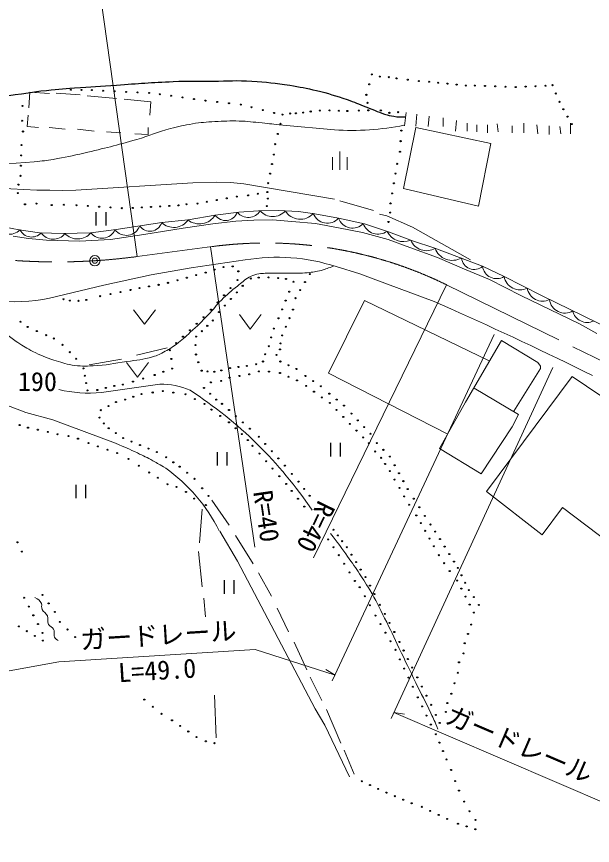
# Model space of a CAD drawing. Units: millimetres, scale not verified. Extents: x 40000 to 680000, y 20000 to 380000.
# Drawn here: x 451644 to 506824, y 239685 to 319131 of the extents above; entities that cross this region are included whole.
import ezdxf
from ezdxf.enums import TextEntityAlignment as Align

# ---------------------------------------------------------------- set-up
doc = ezdxf.new("R2010")
doc.units = ezdxf.units.MM
doc.header["$LTSCALE"] = 1000
doc.header["$PDMODE"] = 32
doc.header["$PDSIZE"] = 500
doc.linetypes.add('CHAIN', pattern=[18.5, 12, -1.5, 3.5, -1.5])
for name, color, linetype, lineweight in [('M-BGD', 7, 'Continuous', 13), ('M-BMK', 2, 'CHAIN', 13), ('M-BMK-SRVR', 3, 'Continuous', 13), ('M-STR-HTXT', 7, 'Continuous', 13)]:
    doc.layers.add(name, color=color, linetype=linetype, lineweight=lineweight)
doc.styles.add('ＭＳ ゴシック', font='')
doc.styles.get('ＭＳ ゴシック').set_extended_font_data('MS Gothic')

msp = doc.modelspace()

# ---------------------------------------------------------------- linework, layer by layer
at = {"layer": 'M-BGD'}
for p, q in [((452907, 311870), (452809, 310377)), ((454798, 311759), (452907, 311870)), ((455448, 311799), (457734, 311630)), ((458412, 311545), (461206, 311291)), ((488976, 309937), (488807, 308667)), ((489992, 309767), (489917, 308640)), ((491178, 309598), (491093, 308582)), ((492532, 309429), (492532, 308582)), ((493802, 309175), (493718, 308159)), ((454771, 308497), (456295, 308328)), ((457480, 308328), (459089, 308159)), ((464254, 308497), (464254, 307834)), ((482106, 308269), (477143, 308711)), ((489908, 308497), (488722, 302655)), ((497104, 306973), (489908, 308497)), ((494818, 308921), (494818, 308159)), ((495750, 308751), (495750, 308074)), ((496766, 308751), (496766, 307989)), ((497697, 308836), (497782, 308074)), ((499136, 308667), (499136, 307989)), ((500237, 308921), (500237, 307989)), ((501507, 308751), (501592, 307905)), ((502692, 308667), (502692, 307820)), ((503708, 308582), (503793, 307905)), ((504724, 308921), (504724, 307905)), ((460274, 308074), (461629, 307989)), ((464254, 307834), (462984, 307905)), ((495919, 300962), (497104, 306973)), ((482632, 304441), (482632, 306191)), ((481932, 304441), (481932, 305666)), ((483332, 304441), (483332, 305666)), ((488722, 302655), (495919, 300962)), ((482626, 301470), (485844, 300539)), ((470669, 300098), (472926, 300379)), ((472926, 300379), (474818, 300519)), ((474818, 300519), (476711, 300547)), ((476711, 300547), (478674, 300449)), ((478674, 300449), (480221, 300229)), ((447417, 299520), (451896, 298700)), ((465548, 299397), (468071, 299636)), ((468071, 299636), (470669, 300098)), ((470455, 299261), (472663, 299534)), ((472663, 299534), (474387, 299618)), ((474387, 299618), (476175, 299640)), ((476175, 299640), (478004, 299492)), ((480221, 300229), (482501, 299799)), ((482501, 299799), (484988, 299276)), ((461202, 298710), (465548, 299397)), ((463851, 298231), (467595, 298861)), ((467595, 298861), (470455, 299261)), ((478004, 299492), (480297, 299282)), ((480297, 299282), (482484, 298882)), ((482484, 298882), (484776, 298420)), ((484988, 299276), (487298, 298495)), ((451303, 298069), (452790, 297873)), ((451896, 298700), (453855, 298402)), ((453855, 298402), (456126, 298332)), ((456126, 298332), (458762, 298402)), ((458762, 298402), (461202, 298710)), ((460634, 297768), (463851, 298231)), ((484776, 298420), (487257, 297768)), ((487298, 298495), (489598, 297635)), ((452790, 297873), (454500, 297691)), ((454500, 297691), (457668, 297600)), ((457668, 297600), (460634, 297768)), ((487257, 297768), (489339, 296990)), ((489598, 297635), (491729, 296925)), ((489339, 296990), (491968, 296022)), ((491729, 296925), (493834, 296149)), ((491968, 296022), (494576, 294929)), ((493834, 296149), (496302, 295196)), ((494576, 294929), (496952, 293919)), ((496302, 295196), (498358, 294208)), ((498358, 294208), (500124, 293338)), ((486055, 293892), (491665, 291821)), ((496952, 293919), (499980, 292384)), ((500124, 293338), (501994, 292357)), ((499980, 292384), (505574, 289692)), ((491665, 291821), (493241, 291108)), ((501994, 292357), (508877, 289001)), ((462841, 291033), (463891, 289633)), ((463891, 289633), (464941, 291033)), ((472991, 290567), (474041, 289167)), ((474041, 289167), (475091, 290567)), ((505574, 289692), (507246, 288746)), ((463129, 286662), (466067, 287385)), ((458606, 285740), (461690, 286307)), ((462189, 285965), (463239, 284565)), ((463239, 284565), (464289, 285965)), ((459766, 283097), (465363, 283886)), ((470350, 272768), (472019, 270393)), ((469418, 271921), (469164, 268704)), ((472636, 269381), (474329, 266672)), ((469080, 267857), (469418, 264471)), ((474837, 265825), (476080, 263580)), ((469588, 263370), (469757, 261592)), ((476615, 262439), (477716, 260153)), ((478228, 259166), (479463, 256515)), ((479770, 255818), (480882, 253575)), ((470775, 250004), (470625, 254074)), ((481356, 252702), (482700, 249500)), ((483558, 246267), (481183, 251210)), ((483046, 248817), (484005, 246515))]:
    msp.add_line(p, q, dxfattribs=at)
at = {"layer": 'M-BGD', "lineweight": 25}
for p, q in [((459239, 300393), (459239, 299093)), ((460214, 299093), (460214, 300393)), ((481722, 278272), (481722, 276972)), ((482697, 276972), (482697, 278272)), ((470858, 277387), (470858, 276087)), ((471833, 276087), (471833, 277387)), ((457313, 274263), (457313, 272963)), ((458288, 272963), (458288, 274263)), ((471528, 265101), (471528, 263801)), ((472503, 263801), (472503, 265101))]:
    msp.add_line(p, q, dxfattribs=at)
at = {"layer": 'M-BGD'}
for points in [[(461968, 311207), (464508, 310953), (464423, 309683)], [(452739, 309683), (452654, 308582), (453755, 308497)], [(457311, 302486), (468526, 303186), (470804, 303260), (472151, 303216), (473429, 303088), (482118, 301639)], [(486436, 300200), (487114, 300031), (489569, 298930), (495151, 295809)], [(455477, 292299), (460018, 293395), (464527, 294385), (468359, 295055), (473542, 295799)], [(482254, 295168), (484532, 294470), (486055, 293892)], [(496935, 286145), (484997, 291903), (481526, 284960), (492956, 279118)], [(499306, 281319), (501846, 285383), (501846, 285637), (501592, 285976), (498120, 288093), (494649, 282166), (492174, 277719)], [(523774, 265741), (521658, 262777), (516324, 266672), (514461, 264132), (503962, 272091), (502015, 269466), (496681, 273615), (504894, 284621), (526770, 269858)], [(447864, 283275), (450622, 281912), (452545, 281197), (455123, 280483), (461111, 278247)], [(495496, 283521), (499729, 280981), (499136, 279795), (496173, 275308), (492174, 277719)], [(471112, 269805), (472805, 266926), (480256, 252787), (481183, 251210)]]:
    msp.add_lwpolyline(points, dxfattribs=at)
at = {"layer": 'M-BGD', "lineweight": 25}
for centre in [(485676, 313590), (486443, 313379), (487316, 313324), (488056, 313210), (489129, 313081), (485442, 312637), (490201, 312952), (491174, 312882), (492053, 312791), (492933, 312701), (493812, 312611), (494692, 312521), (495550, 312522), (496530, 312484), (497510, 312445), (498489, 312407), (499472, 312375), (500426, 312416), (501380, 312457), (502334, 312498), (502987, 312558), (456852, 312121), (457857, 312103), (458863, 312084), (459937, 312018), (461037, 311966), (462137, 311914), (463237, 311862), (464337, 311810), (465359, 311690), (466454, 311536), (467549, 311381), (485162, 311628), (503325, 311759), (468643, 311226), (469738, 311072), (470873, 310945), (471998, 310823), (473122, 310700), (485265, 310861), (503662, 310959), (452216, 310571), (474153, 310441), (475236, 310165), (476319, 309889), (477853, 309839), (478408, 309858), (479118, 309933), (479828, 310032), (480704, 310117), (481638, 310135), (482536, 310107), (483339, 310079), (484442, 310117), (485349, 310145), (486548, 310141), (487365, 309906), (488218, 309969), (504038, 310251), (452167, 309148), (477118, 309740), (504442, 309539), (476934, 308853), (488513, 308203), (504847, 308826), (452257, 308117), (476675, 307876), (452126, 306808), (476416, 306900), (488448, 307189), (452092, 305824), (476303, 305902), (488382, 306175), (452057, 304840), (476120, 304989), (488110, 305015), (452010, 303865), (475937, 304075), (487955, 304083), (451818, 303021), (475754, 303162), (487799, 303150), (451754, 302212), (472740, 301873), (473825, 301994), (474750, 302151), (475674, 302308), (487622, 302181), (452449, 301132), (453542, 301209), (455009, 301060), (456175, 301092), (467915, 301140), (468981, 301202), (469874, 301386), (470829, 301548), (471784, 301711), (475726, 301682), (487475, 301228), (457373, 301048), (458466, 300978), (459558, 300907), (460650, 300836), (461742, 300765), (462775, 300783), (463651, 300833), (464527, 300884), (465403, 300935), (466280, 300986), (467156, 301037), (475616, 300964), (487452, 300346), (487284, 299441), (470609, 294875), (471462, 295121), (472353, 295186), (472895, 294709), (467959, 294102), (468862, 294349), (469764, 294595), (474103, 294024), (474843, 294116), (475796, 294125), (476712, 294069), (477460, 293985), (479743, 294445), (463410, 293105), (464333, 293261), (465256, 293417), (466155, 293609), (467057, 293856), (472146, 293110), (472802, 293877), (473310, 293324), (478179, 293714), (479282, 293678), (459663, 292330), (460631, 292528), (461599, 292727), (462568, 292926), (471521, 292419), (472743, 292693), (477769, 292763), (478820, 292910), (456139, 292042), (456756, 291911), (457578, 291883), (458326, 291976), (470896, 291727), (472177, 292063), (477427, 291912), (478359, 292142), (470271, 291035), (471043, 290802), (471610, 291432), (477085, 291060), (478131, 291047), (469557, 290309), (470458, 290000), (476742, 290209), (477787, 290222), (452028, 289880), (452704, 289387), (468903, 289690), (469921, 289488), (476286, 289220), (477442, 289397), (453586, 288991), (454468, 288595), (467594, 288450), (468249, 289070), (468849, 288462), (469385, 288975), (476050, 288378), (477098, 288573), (455211, 288276), (456033, 287667), (466940, 287830), (468781, 287645), (476939, 287799), (456757, 286966), (466327, 287148), (475467, 286762), (475814, 287537), (476883, 287224), (457353, 286332), (466474, 286321), (468838, 286742), (469059, 286000), (475255, 286070), (476561, 286706), (476919, 286068), (458045, 285401), (466543, 285396), (469382, 285192), (471261, 285219), (472096, 285439), (472904, 285545), (473712, 285652), (474601, 285808), (477692, 285711), (478464, 285353), (458173, 284699), (463772, 284431), (464876, 284777), (465709, 285087), (469940, 285119), (470595, 285082), (472056, 284518), (472996, 284680), (473936, 284841), (474861, 285120), (475832, 285099), (476887, 284969), (477701, 284611), (479324, 284682), (458301, 283997), (461010, 283726), (461832, 283854), (462802, 284142), (470267, 284072), (471258, 284207), (478516, 284252), (479397, 283725), (480065, 284190), (480805, 283698), (458429, 283295), (459381, 283338), (460195, 283532), (463613, 282947), (464685, 283100), (465654, 283234), (466663, 283091), (467838, 282926), (469602, 283539), (470187, 282976), (480145, 283176), (481615, 282987), (461173, 282184), (462046, 282422), (462830, 282685), (468730, 282469), (469642, 282006), (470772, 282412), (471331, 282013), (480894, 282627), (481669, 282098), (482317, 282415), (459723, 281404), (460448, 281794), (470312, 281453), (471998, 281418), (482312, 281430), (483019, 281842), (459595, 280697), (471155, 280847), (472664, 280822), (482955, 280762), (483729, 281075), (484339, 280430), (451939, 279971), (452736, 279726), (460003, 280138), (460468, 279672), (471998, 280241), (472637, 279670), (473331, 280227), (473998, 279631), (483577, 280089), (484950, 279785), (453679, 279533), (454626, 279317), (455574, 279101), (456621, 278915), (461146, 279203), (473220, 279107), (474849, 278858), (484217, 279440), (485560, 279140), (457529, 278670), (458524, 278249), (461848, 278727), (462657, 278393), (463467, 278058), (473804, 278544), (475476, 278165), (484856, 278790), (485398, 278238), (486157, 278249), (459442, 277930), (460361, 277610), (461279, 277290), (464277, 277723), (465086, 277388), (474257, 277988), (474913, 277248), (476102, 277472), (486006, 277443), (486789, 277601), (462360, 276732), (465981, 276896), (475569, 276508), (476729, 276779), (486585, 276836), (487422, 276954), (463352, 276080), (466663, 276405), (467274, 275991), (476169, 275808), (477356, 276086), (486959, 276247), (487871, 276124), (464344, 275429), (465190, 274924), (467978, 275406), (476825, 275068), (478018, 275298), (487403, 275561), (488288, 275361), (466094, 274304), (466970, 274044), (468683, 274821), (477480, 274328), (478667, 274554), (487866, 274755), (488705, 274598), (467880, 273566), (469428, 273914), (478006, 273668), (479201, 273856), (488329, 273948), (489122, 273835), (468669, 272929), (470026, 273184), (478611, 272918), (479728, 273201), (488792, 273141), (489702, 272919), (469787, 272313), (479216, 272168), (489256, 272335), (490240, 272095), (489949, 271319), (490777, 271271), (490370, 270579), (491314, 270447), (482009, 269940), (482431, 269394), (490790, 269840), (491767, 269768), (451728, 268738), (481503, 269014), (482854, 268848), (491211, 269100), (492215, 269048), (452154, 267853), (482019, 268261), (483292, 268266), (491631, 268361), (492663, 268328), (482535, 267508), (483733, 267553), (492094, 267505), (493110, 267609), (493558, 266889), (483026, 266681), (484174, 266839), (484615, 266126), (492620, 266741), (493927, 266282), (483545, 265857), (485074, 265402), (493146, 265977), (494279, 265574), (484064, 265033), (485509, 264587), (493863, 265072), (494631, 264865), (484522, 264428), (485944, 263773), (494264, 264305), (494983, 264157), (452363, 263423), (454117, 263700), (485005, 263567), (494664, 263538), (495465, 263490), (452806, 262582), (454718, 262884), (485488, 262706), (486462, 262747), (495064, 262771), (495949, 262737), (453250, 261740), (455319, 262068), (486029, 261716), (486922, 261879), (495465, 262003), (451862, 260674), (453694, 260898), (455784, 261112), (486508, 260895), (487382, 261012), (495214, 260849), (452631, 260223), (453401, 259772), (454138, 260057), (456519, 260381), (486987, 260075), (487842, 260144), (494899, 259957), (454170, 259321), (457255, 259649), (487466, 259254), (488327, 259185), (494583, 259065), (487945, 258433), (488735, 258368), (488374, 257512), (489144, 257551), (494476, 258089), (488791, 256641), (489552, 256734), (494041, 257233), (489208, 255769), (490046, 255790), (493927, 256239), (493616, 255231), (489625, 254897), (490484, 254913), (493305, 254223), (463884, 253661), (490087, 253877), (490922, 254037), (464702, 252978), (490504, 253005), (491360, 253160), (492923, 253331), (465521, 252296), (490921, 252133), (491827, 252200), (492785, 252487), (466537, 251673), (467318, 251138), (491338, 251262), (492188, 251423), (468100, 250603), (491829, 250342), (468881, 250067), (469779, 249665), (470612, 249485), (492166, 249536), (492504, 248730), (492841, 247925), (493285, 246916), (484718, 245838), (485508, 245470), (493669, 245856), (486298, 245101), (487080, 244742), (494042, 244945), (487887, 244406), (488694, 244069), (494543, 243885), (489501, 243733), (490476, 243383), (491284, 242998), (492092, 242612), (495042, 242966), (492901, 242227), (493941, 241763), (494773, 241501), (495625, 242130), (495605, 241239)]:
    msp.add_circle(centre, 50, dxfattribs=at)
msp.add_arc((445742, 359514), 48210, 268.00087, 279.82227, dxfattribs=at)
at = {"layer": 'M-BGD'}
for centre, radius, start, end in [((483725, 334396), 26177, 266.45406, 281.10051), ((448838, 352220), 47227, 258.75184, 275.45454), ((455887, 385105), 82631, 257.16132, 270.98736), ((471660, 300804), 1217, 215.47166, 338.69076), ((473834, 301239), 1361, 220.11364, 328.17629), ((476195, 301513), 1560, 219.47001, 320.12232), ((478832, 301388), 1685, 211.3, 317.50219), ((466710, 300567), 1649, 225.18512, 325.6054), ((469161, 301039), 1777, 232.1729, 328.02827), ((481430, 300788), 1458, 201.67395, 317.28375), ((483837, 300279), 1420, 199.75179, 316.4709), ((450950, 299690), 1428, 203.90397, 315.44989), ((462159, 299524), 1365, 217.45264, 340.32309), ((464417, 299727), 1178, 214.24032, 343.72391), ((486304, 299796), 1520, 199.01109, 304.35779), ((453084, 299246), 1248, 206.51716, 317.14948), ((455157, 299191), 1405, 214.41305, 322.47163), ((457487, 299488), 1675, 223.4732, 319.57373), ((459828, 299263), 1370, 218.91401, 335.4981), ((488711, 299267), 1710, 205.09626, 294.11499), ((490925, 298331), 1640, 202.39709, 300.35789), ((493415, 297566), 1804, 200.80226, 298.43035), ((476619, 277847), 18214, 71.97834, 99.72719), ((495497, 296128), 1232, 186.94734, 310.80322), ((497649, 295366), 1358, 187.206, 301.44851), ((499897, 294512), 1569, 191.19934, 295.77937), ((451654, 306675), 14875, 243.19475, 284.89273), ((502050, 293343), 1491, 189.39935, 296.34413), ((504184, 292194), 1484, 187.25359, 300.77344), ((362269, -5126), 323895, 63.49337, 66.14872), ((506320, 291220), 1409, 192.33949, 295.68755), ((465592, 277400), 6490, 65.57553, 92.02075), ((458578, 295674), 12632, 256.78445, 275.39929), ((445988, 248952), 40952, 33.95197, 57.02811), ((456284, 262390), 16559, 26.76599, 54.37046)]:
    msp.add_arc(centre, radius, start, end, dxfattribs=at)
at = {"layer": 'M-BGD', "lineweight": 25}
msp.add_open_spline([(453967, 312011), (455533, 312155), (455935, 312190), (457197, 312290), (458768, 312415), (459649, 312467), (461221, 312570), (463345, 312710), (464533, 312825), (466661, 312907), (468155, 312964), (468993, 312942), (470488, 312949), (471934, 312956), (472746, 313038), (474189, 312949), (475614, 312860), (476410, 312757), (477821, 312542), (478830, 312389), (479392, 312271), (480386, 312038), (481548, 311765), (482184, 311547), (483316, 311168), (484025, 310931), (484408, 310758), (485106, 310491), (485809, 310222), (486182, 310012), (486901, 309790), (487250, 309682), (487449, 309628), (487810, 309572), (488239, 309504), (488408, 309511), (488920, 309516)], degree=3, knots=[0, 0, 0, 0, 1, 1, 1, 2, 2, 2, 3, 3, 3, 4, 4, 4, 5, 5, 5, 6, 6, 6, 7, 7, 7, 8, 8, 8, 9, 9, 9, 10, 10, 10, 11, 11, 11, 12, 12, 12, 12], dxfattribs=at)
at = {"layer": 'M-BGD'}
for points, knots in [([(453327, 305207), (454205, 305299), (454449, 305334), (455164, 305445), (456319, 305623), (456956, 305784), (458095, 306048), (460083, 306507), (461195, 306784), (463156, 307351), (464432, 307721), (465110, 308050), (466394, 308389), (467208, 308603), (467667, 308715), (468497, 308852), (469328, 308988), (469802, 309010), (470642, 309062), (471550, 309118), (472061, 309145), (472970, 309118), (473832, 309092), (474312, 309021), (475171, 308936), (475942, 308859), (476192, 308829), (477143, 308711)], [0, 0, 0, 0, 1, 1, 1, 2, 2, 2, 3, 3, 3, 4, 4, 4, 5, 5, 5, 6, 6, 6, 7, 7, 7, 8, 8, 8, 9, 9, 9, 9]), ([(439476, 294413), (439816, 294215), (439901, 294166), (440174, 294008), (440958, 293553), (441395, 293295), (442180, 292842), (443000, 292370), (443445, 292080), (444286, 291646), (445240, 291153), (445785, 290893), (446772, 290468), (447514, 290149), (447960, 290042), (448697, 289711), (449496, 289353), (449920, 289098), (450669, 288646), (451115, 288377), (451329, 288172), (451768, 287892), (452320, 287540), (452622, 287326), (453207, 287032), (453962, 286653), (454406, 286476), (455207, 286210), (455879, 285987), (456256, 285846), (456955, 285733), (457741, 285606), (458197, 285620), (458993, 285658), (460258, 285719), (460958, 285873), (462210, 286065), (463175, 286213), (463732, 286240), (464668, 286514), (465169, 286660), (465431, 286804), (465893, 287046), (466333, 287277), (466567, 287434), (466968, 287729), (467516, 288132), (467784, 288409), (468285, 288869), (468979, 289505), (469361, 289868), (470010, 290549), (470522, 291087), (470759, 291435), (471281, 291963), (471838, 292526), (472183, 292809), (472801, 293303), (473232, 293648), (473453, 293876), (473935, 294144), (474207, 294295), (474375, 294360), (474677, 294431), (475164, 294545), (475454, 294511), (475954, 294531), (476670, 294558), (477072, 294533), (477789, 294544), (478457, 294554), (478834, 294521), (479499, 294581), (480030, 294629), (480330, 294667), (480845, 294806), (481322, 294934), (481498, 295006), (482033, 295237)], [0, 0, 0, 0, 1, 1, 1, 2, 2, 2, 3, 3, 3, 4, 4, 4, 5, 5, 5, 6, 6, 6, 7, 7, 7, 8, 8, 8, 9, 9, 9, 10, 10, 10, 11, 11, 11, 12, 12, 12, 13, 13, 13, 14, 14, 14, 15, 15, 15, 16, 16, 16, 17, 17, 17, 18, 18, 18, 19, 19, 19, 20, 20, 20, 21, 21, 21, 22, 22, 22, 23, 23, 23, 24, 24, 24, 25, 25, 25, 26, 26, 26, 26]), ([(461111, 278247), (462133, 277808), (462410, 277695), (463225, 277302), (463810, 277020), (464140, 276865), (464711, 276554), (465194, 276291), (465353, 276197), (465931, 275849)], [0, 0, 0, 0, 1, 1, 1, 2, 2, 2, 3, 3, 3, 3]), ([(481729, 269592), (482443, 268661), (482629, 268405), (483187, 267629), (484131, 266314), (484646, 265564), (485486, 264180), (486103, 263161), (486370, 262545), (486908, 261482), (487480, 260350), (487768, 259700), (488318, 258557), (488935, 257276), (489273, 256555), (489896, 255277), (490454, 254131), (490815, 253512), (491347, 252354), (491617, 251765), (491706, 251572), (492020, 250839)], [0, 0, 0, 0, 1, 1, 1, 2, 2, 2, 3, 3, 3, 4, 4, 4, 5, 5, 5, 6, 6, 6, 7, 7, 7, 7]), ([(453400, 263459), (453692, 263277), (453899, 263182), (454017, 262870), (454095, 262664), (453995, 262510), (454087, 262309), (454219, 262023), (454470, 261970), (454592, 261679), (454714, 261385), (454555, 261152), (454707, 260872), (454833, 260640), (455053, 260626), (455194, 260403), (455372, 260123), (455109, 259812), (455330, 259565), (455428, 259456), (455494, 259399), (455629, 259337)], [0, 0, 0, 0, 1, 1, 1, 2, 2, 2, 3, 3, 3, 4, 4, 4, 5, 5, 5, 6, 6, 6, 7, 7, 7, 7])]:
    msp.add_open_spline(points, degree=3, knots=knots, dxfattribs=at)
at = {"layer": 'M-BMK'}
for p, q in [((463190, 296126), (470379, 297084)), ((492837, 293426), (513717, 283202))]:
    msp.add_line(p, q, dxfattribs=at)
for centre, radius, start, end in [((455456, 354180), 58566, 252.95213, 273.60927), ((475565, 258155), 39273, 63.90975, 97.58869), ((455456, 354180), 58566, 273.60927, 277.58869)]:
    msp.add_arc(centre, radius, start, end, dxfattribs=at)
at = {"layer": 'M-BMK-SRVR'}
msp.add_circle((459143, 295730), 500, dxfattribs=at)
msp.add_point((459143, 295730), dxfattribs=at)
at = {"layer": 'M-STR-HTXT'}
for p, q in [((463190, 296126), (458994, 325955)), ((470211, 297062), (474479, 268265)), ((492837, 293426), (480100, 267252)), ((481898, 255450), (497402, 288673)), ((487527, 251852), (503033, 285479)), ((455680, 257286), (474508, 258457)), ((474508, 258457), (482160, 256013)), ((446532, 255605), (455680, 257286)), ((482160, 256013), (481284, 256555)), ((487787, 252416), (517397, 239685)), ((487787, 252416), (488804, 252251))]:
    msp.add_line(p, q, dxfattribs=at)

# ---------------------------------------------------------------- texts
at = {"layer": 'M-BGD', "style": 'ＭＳ ゴシック'}
msp.add_text('190', height=1833, dxfattribs=at).set_placement((451770, 282683), align=Align.BOTTOM_LEFT)
at = {"layer": 'M-STR-HTXT', "style": 'ＭＳ ゴシック'}
for rotation, p in [(278.43, (474136, 271034)), (244.05, (479005, 270868))]:
    msp.add_text('R=40', height=1833, rotation=rotation, dxfattribs=at).set_placement(p, align=Align.BOTTOM_CENTER)
for s, rotation, p in [('ガードレール', 3.56, (457828, 257918)), ('L=49.0', 3.56, (461475, 254771)), ('ガードレール', 336.733, (492363, 250990))]:
    msp.add_text(s, height=1833, rotation=rotation, dxfattribs=at).set_placement(p, align=Align.BOTTOM_LEFT)

doc.saveas('drawing.dxf')
